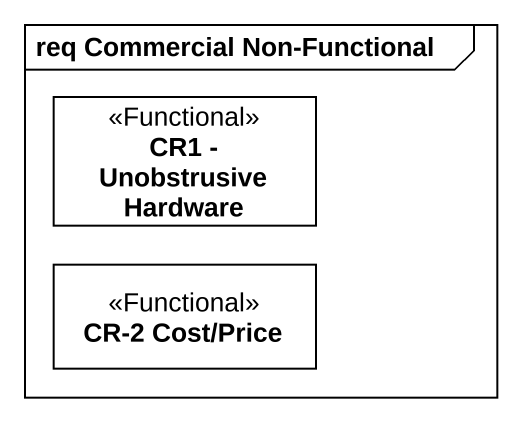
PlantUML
@startuml
mainframe req Commercial Non-Functional
hide circle
hide empty members
class "CR1 - Unobstrusive Hardware" as CR1_Unobstrusive_Hardware <<Functional>>
class "CR-2 Cost/Price" as CR_2_Cost_Price <<Functional>>
@enduml
